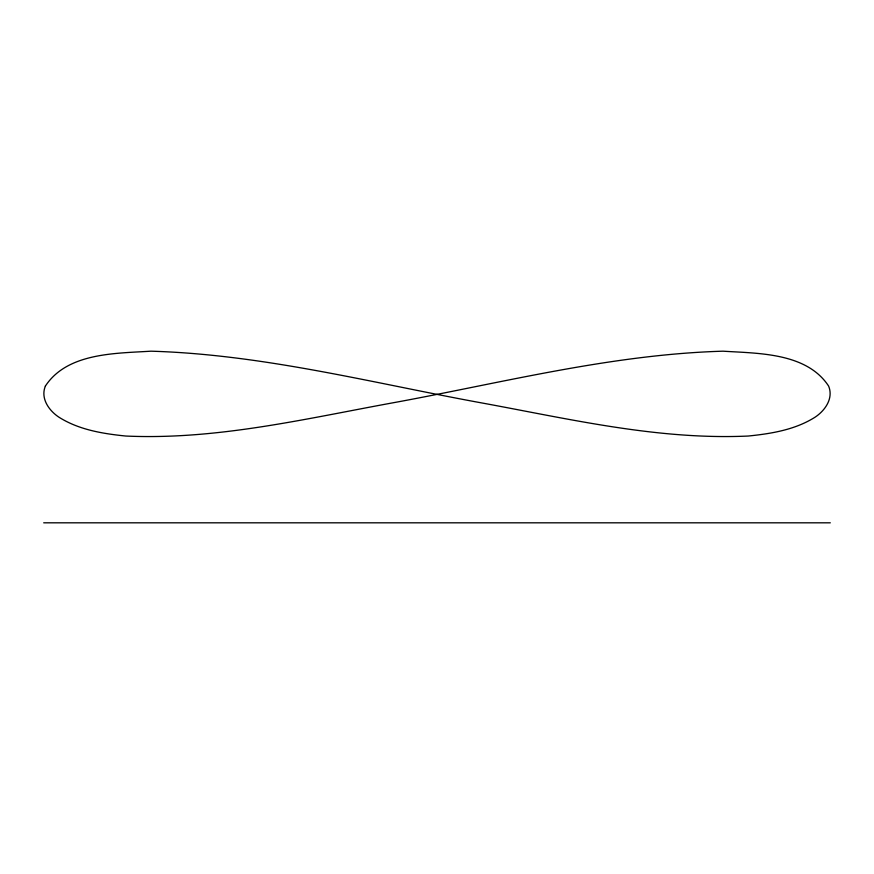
<?xml version="1.0" encoding="UTF-8"?>
<svg xmlns="http://www.w3.org/2000/svg" width="874" height="874" viewBox="0 0 874 874"><rect width="100%" height="100%" fill="white"/><g stroke="black" fill="none" stroke-linecap="round" stroke-linejoin="round"><path stroke-width="1.31" d="M43.7 522.816L830.3 522.816M45.372 386.089C40.324 398.315 48.857 410.474 58.787 417.095C78.758 429.8 102.673 433.69 125.823 436.039C217.331 440.19 307.397 418.285 396.851 402.095C504.932 382.113 612.663 354.396 723.038 351.184C758.577 353.457 806.647 352.615 828.628 386.089C833.676 398.315 825.143 410.474 815.213 417.095C795.242 429.8 771.327 433.69 748.177 436.039C656.669 440.19 566.603 418.285 477.149 402.095C369.068 382.113 261.337 354.396 150.962 351.184C115.423 353.457 67.353 352.615 45.372 386.089"/></g></svg>
